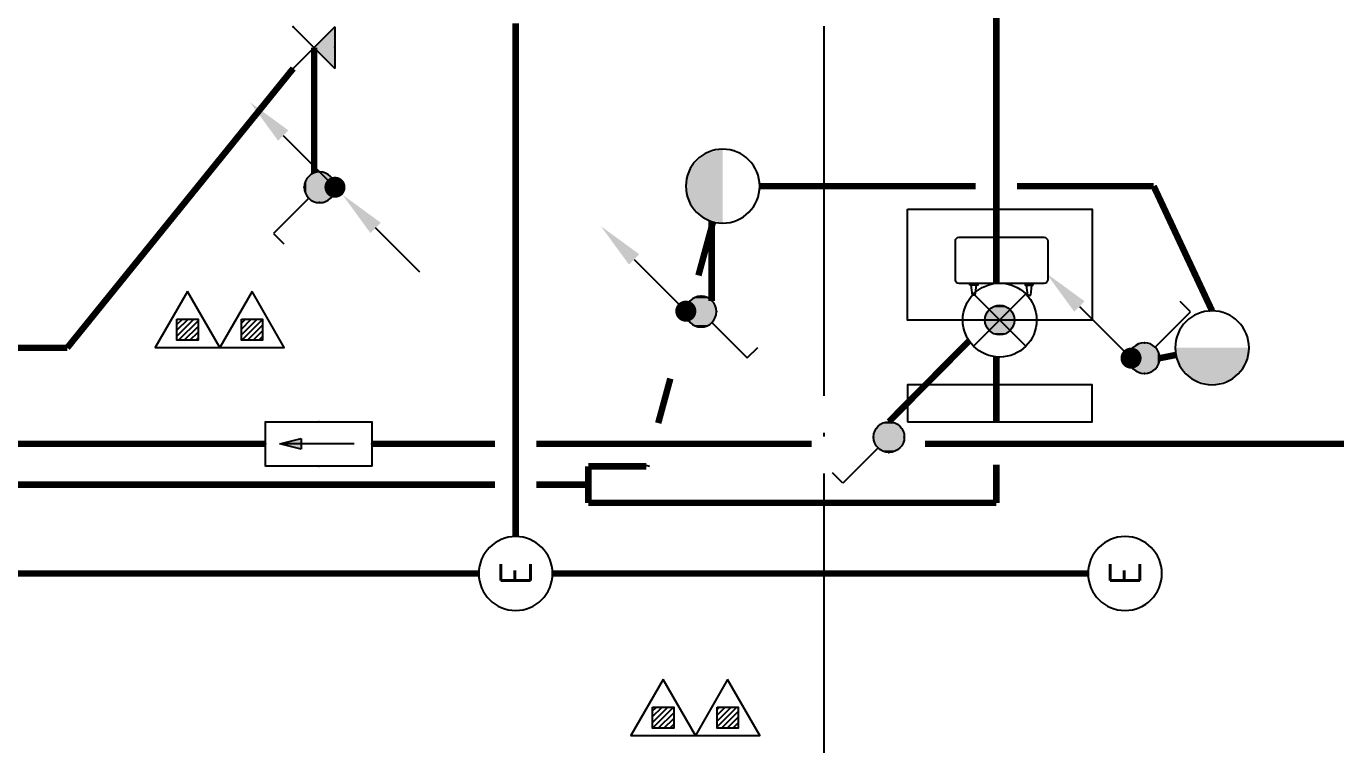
# Model space of a CAD drawing. Extents: x -2209072 to 495824, y -92434 to 572724.
# Drawn here: x 88678 to 95770, y 46851 to 50741 of the extents above; entities that cross this region are included whole.
import ezdxf
from ezdxf.enums import TextEntityAlignment as Align

# ---------------------------------------------------------------- set-up
doc = ezdxf.new("R2010")
doc.units = 0
doc.header["$LTSCALE"] = 1000
doc.header["$MEASUREMENT"] = 0
for name, pattern in [('DASH', [0.35, 0.25, -0.1]), ('X-104 6#7#平面$0$104-1112 结构$0$$AUDIT_BAD_LTYPE1', [0]), ('X-104 6#7#平面$0$DOTE', [2.4200000000000004, 2, -0.2, 0.02, -0.2])]:
    doc.linetypes.add(name, pattern=pattern)
doc.layers.get('0').update_dxf_attribs({"linetype": 'CONTINUOUS'})
for name, color, linetype in [('EQUIP-照明', 3, 'CONTINUOUS'), ('LWIRE', 4, 'CONTINUOUS'), ('TEL_TEXT', 3, 'CONTINUOUS'), ('WIRE-应急', 2, 'DASH'), ('WIRE-照明', 1, 'CONTINUOUS'), ('X-104 6#7#平面$0$01-标注_轴线坐标', 132, 'CONTINUOUS'), ('X-104 6#7#平面$0$A-I_卫-洁具', 241, 'CONTINUOUS'), ('X-104 6#7#平面$0$A_AXIS-轴线', 36, 'X-104 6#7#平面$0$DOTE'), ('X-104 6#7#平面$0$DOOR_FIRE', 220, 'CONTINUOUS'), ('X-104 6#7#平面$0$EQUIP_消防-01', 7, 'CONTINUOUS')]:
    doc.layers.add(name, color=color, linetype=linetype)
doc.styles.add('_TEL_DIM', font='SIMPLEX', dxfattribs={"width": 0.8, "height": 3.5, "bigfont": 'HZTXT'})
doc.styles.get("Standard").update_dxf_attribs({"font": 'gbenor.shx', "bigfont": 'gbcbig.shx'})

# ---------------------------------------------------------------- blocks, each defined once
blk = doc.blocks.new('$equip$00001838')
blk.add_circle((0, 0), 0.5)
at = {"color": 7, "style": '_TEL_DIM'}
blk.add_attdef('$TEXT$', text='', height=0.4, dxfattribs=at).set_placement((0, 0), align=Align.MIDDLE_CENTER)
at = {"color": 7, "style": '_TEL_DIM', "flags": 1}
blk.add_attdef('A', text='', height=2e-05, dxfattribs=at).set_placement((0, 0), align=Align.MIDDLE_CENTER)
blk = doc.blocks.new('$equip$00001154')
for p, q in [((0, 0.2828427124768496), (0, -0.2828427124768496)), ((0, 0.2828427124768496), (0.5656854249500611, -0.2828427124768496)), ((0.5656854249500611, 0.2828427124768496), (0, -0.2828427124768496))]:
    blk.add_line(p, q)
for p in [(0.5656854249500611, 0.2828427124768496), (0, 0.004449836778803729), (0.2828427124732116, 0), (0.5656854249500611, -0.2828427124768496)]:
    blk.add_point(p)
blk.add_solid([(0, -0.2828427124768496), (0.2828427124732116, 0), (0, 0.2828427124768496)])
at = {"layer": 'TEL_TEXT', "style": '_TEL_DIM', "flags": 1}
blk.add_attdef('A', text='', height=2e-05, dxfattribs=at).set_placement((0, 0), align=Align.MIDDLE_CENTER)
blk = doc.blocks.new('$equip$00001962')
for p, q in [((0.1473139127519971, 0.3556472460822988), (0.625000000003638, 0.8333333333339397)), ((0.625000000003638, 0.8333333333339397), (0.7664213562420628, 0.6919119770955149))]:
    blk.add_line(p, q)
blk.add_circle((3.637978807091713e-12, 0.2083333333339397), 0.2083333333334168)
for p in [(1.091393642127514e-11, 0.4166666666660603), (-0.2083333333284827, 0.2083333333375776), (0.2083333333393966, 0.2083333333375776), (1.091393642127514e-11, 0)]:
    blk.add_point(p)
for points in [[(-0.1041666666642413, 0.3887552924552438), (0.1041666666715173, 0.3887552924552438), (-0.1804219591176661, 0.312500000001819), (0.1804219591249421, 0.312500000001819)], [(3.637978807091713e-12, 0.4166666666660603), (3.637978807091713e-12, 0.4166666666660603), (-0.1041666666642413, 0.3887552924552438), (0.1041666666715173, 0.3887552924552438)], [(-0.1804219591176661, 0.312500000001819), (0.1804219591249421, 0.312500000001819), (-0.2083333333284827, 0.2083333333339397), (0.2083333333357587, 0.2083333333339397)], [(-0.1804219591176661, 0.1041666666660603), (0.1804219591249421, 0.1041666666660603), (-0.2083333333284827, 0.2083333333339397), (0.2083333333357587, 0.2083333333339397)], [(-0.1041666666642413, 0.02791137421263556), (0.1041666666715173, 0.02791137421263556), (-0.1804219591176661, 0.1041666666660603), (0.1804219591249421, 0.1041666666660603)], [(3.637978807091713e-12, 1.818989403545856e-12), (3.637978807091713e-12, 1.818989403545856e-12), (-0.1041666666642413, 0.02791137421263556), (0.1041666666715173, 0.02791137421263556)]]:
    blk.add_solid(points)
at = {"layer": 'TEL_TEXT', "style": '_TEL_DIM', "flags": 1}
blk.add_attdef('A', text='', height=2e-05, dxfattribs=at).set_placement((0, 0), align=Align.MIDDLE_CENTER)
blk = doc.blocks.new('$equip$00001151')
blk.add_circle((0, 0.5), 0.5)
for points in [[(0.4330127085668209, 0.2500000115614966), (-0.4330126952190767, 0.2499999884385034), (0.5, 0.5000000133477442), (-0.5, 0.4999999866522558)], [(0.2500000115578587, 0.0669873047809233), (-0.2499999884421413, 0.06698729143317905), (0.4330127085668209, 0.2500000115614966), (-0.4330126952190767, 0.2499999884385034)], [(1.334774424321949e-08, 0), (1.334774424321949e-08, 0), (0.2500000115578587, 0.0669873047809233), (-0.2499999884421413, 0.06698729143317905)]]:
    blk.add_solid(points)
at = {"flags": 9}
blk.add_attdef('A', (0, 0), '', height=2e-05, dxfattribs=at)
blk = doc.blocks.new('$TelecSys$00000079')
for p, q in [((0.7000000000007276, 0.7000000000007276), (0, 0)), ((0.1041666666678793, 0.1041666666660603), (0.1041666666678793, 0.1041666666660603)), ((-0.1041666666678793, -0.1041666666660603), (-0.1041666666678793, -0.1041666666660603))]:
    blk.add_line(p, q)
at = {"const_width": 0.1425}
blk.add_lwpolyline([(-0.07125000000087311, 0, 1), (0.07125000000087311, 0, 1)], format="xyb", close=True, dxfattribs=at)
blk.add_solid([(0.6300000000010186, 0.7700000000004366), (0.7700000000004366, 0.6299999999991996), (1.150000000001455, 1.149999999999636)])
at = {"width": 0.8, "flags": 9}
blk.add_attdef('A', (0, 0), '', height=2e-05, dxfattribs=at)
blk = doc.blocks.new('$TelecSys$00000081')
for p, q in [((0.1041666666678793, 0.1041666666660603), (0.1041666666678793, 0.1041666666660603)), ((-0.1041666666678793, -0.1041666666660603), (-0.1041666666678793, -0.1041666666660603)), ((-1.150000000001455, -1.149999999999636), (-0.5499999999992724, -0.5499999999992724))]:
    blk.add_line(p, q)
at = {"const_width": 0.1425}
blk.add_lwpolyline([(0.07125000000087311, 0, 1), (-0.07125000000087311, 0, 1)], format="xyb", close=True, dxfattribs=at)
blk.add_solid([(-0.6199999999989814, -0.4799999999995634), (-0.4799999999995634, -0.6200000000008004), (-0.09999999999854481, -0.1000000000003638)])
at = {"width": 0.8, "flags": 9}
blk.add_attdef('A', (0, 0), '', height=2e-05, rotation=180, dxfattribs=at)
blk = doc.blocks.new('$equip$00002540')
blk.add_hatch(color=256).paths.add_polyline_path([(0.2400000000016007, 0.3720000000030268), (0.2400000000016007, 0.2280000000064319), (0.5280000000020664, 0.3000000000029104)])
for p, q in [((-0.7199999999975262, 0.6000000000058208), (-0.7199999999975262, 0)), ((0.7199999999975262, 0.6000000000058208), (-0.7199999999975262, 0.6000000000058208)), ((0.7199999999975262, 0), (0.7199999999975262, 0.6000000000058208)), ((0.2400000000016007, 0.3720000000030268), (0.2400000000016007, 0.2280000000064319)), ((0.5280000000020664, 0.3000000000029104), (0.2400000000016007, 0.3720000000030268)), ((0.2400000000016007, 0.2280000000064319), (0.5280000000020664, 0.3000000000029104)), ((-0.7199999999975262, 0), (0.7199999999975262, 0))]:
    blk.add_line(p, q)
at = {"color": 7}
blk.add_line((-0.4800000000032014, 0.3000000000029104), (0.4800000000032014, 0.3000000000029104), dxfattribs=at)
at = {"const_width": 0.02}
blk.add_lwpolyline([(-0.7199999999975262, 0.6000000000058208), (-0.7199999999975262, 0), (0.7199999999975262, 0), (0.7199999999975262, 0.6000000000058208), (-0.7199999999975262, 0.6000000000058208), (-0.7199999999975262, 0)], dxfattribs=at)
for p in [(0, 0.6000000000058208), (-0.7199999999975262, 0.3000000000029104), (0.7199999999975262, 0.3000000000029104), (0, 0)]:
    blk.add_point(p)
at = {"color": 7, "style": '_TEL_DIM', "flags": 1}
blk.add_attdef('A', text='', height=2e-05, dxfattribs=at).set_placement((0, 0), align=Align.MIDDLE_CENTER)
blk = doc.blocks.new('$equip$00001149')
for p, q in [((-0.353553390592424, 0.353553390592424), (0.353553390592424, -0.353553390592424)), ((0.353553390592424, 0.353553390592424), (-0.353553390592424, -0.353553390592424))]:
    blk.add_line(p, q)
for radius in [0.5, 0.2]:
    blk.add_circle((0, 0), radius)
for points in [[(0, 0.2000000000007276), (0, 0.2000000000007276), (-0.09999999999854481, 0.1732050807586347), (0.09999999999854481, 0.1732050807586347)], [(-0.1732050807586347, 0.09999999999854481), (0.1732050807586347, 0.09999999999854481), (-0.2000000000007276, 0), (0.2000000000007276, 0)], [(-0.1732050807586347, -0.09999999999854481), (0.1732050807586347, -0.09999999999854481), (-0.2000000000007276, 0), (0.2000000000007276, 0)], [(-0.09999999999854481, 0.1732050807586347), (0.09999999999854481, 0.1732050807586347), (-0.1732050807586347, 0.09999999999854481), (0.1732050807586347, 0.09999999999854481)], [(-0.09999999999854481, -0.1732050807586347), (0.09999999999854481, -0.1732050807586347), (-0.1732050807586347, -0.09999999999854481), (0.1732050807586347, -0.09999999999854481)], [(0, -0.2000000000007276), (0, -0.2000000000007276), (-0.09999999999854481, -0.1732050807586347), (0.09999999999854481, -0.1732050807586347)]]:
    blk.add_solid(points)
at = {"flags": 9}
blk.add_attdef('A', (0, 0), '', height=2e-05, dxfattribs=at)
blk = doc.blocks.new('X-104 6#7#平面$0$A$C1863634F')
at = {"layer": 'X-104 6#7#平面$0$A_AXIS-轴线'}
blk.add_lwpolyline([(93000.00000000012, -4499.999999999971), (93000, 60899.99999999991)], dxfattribs=at)
blk = doc.blocks.new('X-104 6#7#平面$0$dsgfgfhh')
at = {"layer": 'X-104 6#7#平面$0$A-I_卫-洁具', "ltscale": 0.1}
for p, q in [((-2448.20686675451, 685.0607550606146), (-2454.596800514555, 738.826921490232)), ((-2425.816932994465, 738.826921490232), (-2454.596800514555, 738.826921490232)), ((-2432.20686675451, 685.0607550606146), (-2425.816932994465, 738.826921490232)), ((-2148.206866754626, 685.0607550606146), (-2154.596800514671, 738.826921490232)), ((-2154.596800514671, 738.826921490232), (-2125.816932994465, 738.826921490232)), ((-2132.20686675451, 685.0607550606146), (-2125.816932994465, 738.826921490232)), ((-2432.206866754626, 685.0607550606146), (-2448.20686675451, 685.0607550606146)), ((-2148.20686675451, 685.0607550606146), (-2132.20686675451, 685.0607550606146))]:
    blk.add_line(p, q, dxfattribs=at)
for points in [[(-2800.000156680064, 1150.000196046043), (-1800.000172046653, 1150.000196046043), (-1800.000172046653, 549.9998735457411), (-2800.000156680064, 549.9998735457411)], [(-2461.55698679277, 738.826921490232), (-2461.55698679277, 747.9861763684676), (-2418.856746716367, 747.9861763684676), (-2418.856746716367, 738.826921490232)], [(-2118.856746716367, 738.826921490232), (-2118.856746716367, 747.9861763684676), (-2161.55698679277, 747.9861763684676), (-2161.55698679277, 738.826921490232)]]:
    blk.add_lwpolyline(points, close=True, dxfattribs=at)
blk.add_lwpolyline([(-2040.20686675451, 977.9861763684676), (-2040.20686675451, 767.9861763684676, -0.414213562373095), (-2060.20686675451, 747.9861763684676), (-2520.20686675451, 747.9861763684676, -0.4142135623731127), (-2540.20686675451, 767.9861763684676), (-2540.20686675451, 977.9861763684676, -0.4142135623730765), (-2520.20686675451, 997.9861763684676), (-2060.20686675451, 997.9861763684676, -0.414213562373095)], format="xyb", close=True, dxfattribs=at)
at = {"layer": 'X-104 6#7#平面$0$DOOR_FIRE'}
blk.add_lwpolyline([(-2800.000188842881, -0.0002225215794169344), (-1800.00018884259, -0.0002258776730741374), (-1800.00018884259, 199.9996849553427), (-2800.000188842881, 199.9996883114363)], close=True, dxfattribs=at)
blk = doc.blocks.new('X-104 6#7#平面$0$$TWTSYS$00000546')
h = blk.add_hatch()
h.set_pattern_fill('ANSI31', color=256, scale=200, style=0)
h.set_pattern_definition([(45, (-38543.80223862439, -6670.830405693208), (-17.67766952966369, 17.67766952966369), [])])
h.paths.add_polyline_path([(-64.92232553117356, 173.7449990885525), (64.922325531159, 173.7449990885525), (64.922325531159, 43.90034802621994), (-64.92232553117356, 43.90034802621994)])
for points in [[(0, 343.6163707387423), (-198.3870041439732, 0), (198.3870041439732, 0)], [(-64.92232553117356, 173.7449990885525), (64.922325531159, 173.7449990885525), (64.922325531159, 43.90034802621994), (-64.92232553117356, 43.90034802621994)]]:
    blk.add_lwpolyline(points, close=True)
blk = doc.blocks.new('X-104 6#7#平面$0$灭火器2')
at = {"layer": 'X-104 6#7#平面$0$EQUIP_消防-01', "xscale": 0.88, "yscale": 0.88, "zscale": 0.88, "rotation": 90}
for p in [(-4049632.307172487, -27063.59765158896), (-4049632.307172487, -27412.75877888245)]:
    blk.add_blockref('X-104 6#7#平面$0$$TWTSYS$00000546', p, dxfattribs=at)
blk = doc.blocks.new('X-104 6#7#平面$0$A$C61334207')
at = {"layer": 'X-104 6#7#平面$0$EQUIP_消防-01', "rotation": 270}
for p in [(116964.1889028866, -4000630.450804016), (119540.0344442095, -4002730.450943523)]:
    blk.add_blockref('X-104 6#7#平面$0$灭火器2', p, dxfattribs=at)
blk = doc.blocks.new('X-104 6#7#平面')
at = {"linetype": 'X-104 6#7#平面$0$104-1112 结构$0$$AUDIT_BAD_LTYPE1'}
blk.add_blockref('X-104 6#7#平面$0$A$C61334207', (0.116014253123808, 0.1160142530073927), dxfattribs=at)
blk.add_blockref('X-104 6#7#平面$0$dsgfgfhh', (96249.896917084, 48600.11600206629))
at = {"layer": 'X-104 6#7#平面$0$01-标注_轴线坐标'}
blk.add_blockref('X-104 6#7#平面$0$A$C1863634F', (-0.1031238836003467, 0.1160142521999909), dxfattribs=at)

msp = doc.modelspace()

# ---------------------------------------------------------------- linework, layer by layer
at = {"layer": 'WIRE-应急', "linetype": 'DASH', "const_width": 35}
for points in [[(91328.51546891077, 47978.18250189608), (91328.51546891077, 50755.63032497089)], [(86441.01546891115, 49000.0000003605), (88900.0001129978, 49000.00000036052)], [(89973.99993300388, 48480.00025178686), (82680.00000834023, 48480.00025178686)], [(90549.9999330019, 48480.00025178686), (91216.01546891066, 48480.00025178679)], [(91441.01546891066, 48480.00025178679), (92930.93129849373, 48480.00025178679)], [(93545.83317832282, 48480.00025178679), (96381.84208197233, 48480.00025178684)], [(91128.51546891077, 47778.18250189608), (86528.51546891077, 47778.18250189608)], [(94428.51546891077, 47778.18250189608), (91528.51546891077, 47778.18250189608)]]:
    msp.add_lwpolyline(points, dxfattribs=at)
at = {"layer": 'WIRE-应急', "linetype": 'DASH', "const_width": 35, "elevation": 100}
for points in [[(90236.8628168577, 50625.00049323636), (90236.8628168577, 49946.83638002147)], [(90123.72573186732, 50511.86340824598), (88900.00013493109, 49000.0000274582)]]:
    msp.add_lwpolyline(points, dxfattribs=at)
at = {"layer": 'WIRE-照明', "linetype": 'Continuous', "const_width": 35}
for points in [[(93931.74536248483, 49349.29049003994), (93931.74536248483, 51297.6478627841)], [(92649.99986898463, 49875.00034054107), (93819.24536248518, 49875.000340541)], [(94044.24536248518, 49875.000340541), (94783.75639286824, 49875.00034054107)], [(94783.75639286824, 49875.00034054107), (95099.99979453749, 49200.00014495039)], [(92318.29824322391, 49391.7497330286), (92397.41132236997, 49682.03805208822)], [(92389.62048986595, 49252.83412085343), (92389.62048986595, 49684.33222423097)], [(93349.99984098667, 48599.99978592107), (93784.32361551153, 49037.93059923972)], [(93931.74536248475, 48950.94126118413), (93931.74536248468, 48592.50025178695)], [(94903.79426338681, 48961.22657733181), (94816.66652234306, 48944.00864601763)], [(92100.47656968323, 48592.50025178671), (92166.13411326756, 48833.41639569645)], [(91722.24902302586, 48358.0063737228), (91722.24902302586, 48160.74419498839)], [(91722.24902302586, 48358.0063737228), (92036.56930398755, 48358.0063737228)], [(92036.56930398755, 48358.0063737228), (92039.15669685643, 48367.50025178671)], [(93931.74536248468, 48367.50025178695), (93931.74536248496, 48160.74419498839)], [(86441.01546891115, 48259.37528435559), (91216.01546891066, 48259.3752843556)], [(91441.01546891066, 48259.3752843556), (91722.24902302586, 48259.3752843556)], [(91722.24902302586, 48160.74419498839), (93931.74536248496, 48160.74419498839)]]:
    msp.add_lwpolyline(points, dxfattribs=at)

# ---------------------------------------------------------------- block references
msp.add_blockref('X-104 6#7#平面', (0, 0))
at = {"layer": 'EQUIP-照明', "yscale": 400, "zscale": 400}
for name, p, xscale in [('$equip$00001154', (90349.99990184735, 50625.00049323672, 100), -400), ('$equip$00001149', (93949.89675272064, 49150.11587561203), 400), ('$equip$00001151', (95099.99979453749, 48800.00014495039), -400), ('$equip$00002540', (90261.9999330029, 48360.0002517857), -400)]:
    msp.add_blockref(name, p, dxfattribs=dict(at, xscale=xscale))
for name, p, xscale, rotation in [('$equip$00001151', (92249.99986898463, 49875.00034054107), -400, 270), ('$equip$00001962', (90349.99989104096, 49869.01490820561), -400, 90), ('$equip$00001962', (92332.70276470666, 49279.24972902916), -400, 180), ('$equip$00001962', (94649.99985567664, 48944.00864601327), -400, 270), ('$equip$00001962', (93349.99984099103, 48599.99978592107), 400, 180)]:
    msp.add_blockref(name, p, dxfattribs=dict(at, xscale=xscale, rotation=rotation))
at = {"layer": 'EQUIP-照明'}
ref = msp.add_blockref('$equip$00001838', (91328.51546891077, 47778.18250189608), dxfattribs=dict(at, xscale=-400, yscale=400, zscale=400, rotation=270))
ref.add_attrib('$TEXT$', 'E', dxfattribs={"layer": '0', "color": 7, "height": 160, "rotation": 90, "style": '_TEL_DIM'}).set_placement((91328.51546891077, 47778.18250189608), align=Align.MIDDLE_CENTER)
ref = msp.add_blockref('$equip$00001838', (94628.51546891077, 47778.18250189608), dxfattribs=dict(at, xscale=-400, yscale=400, zscale=400, rotation=270))
ref.add_attrib('$TEXT$', 'E', dxfattribs={"layer": '0', "color": 7, "height": 160, "rotation": 90, "style": '_TEL_DIM'}).set_placement((94628.51546891077, 47778.18250189608), align=Align.MIDDLE_CENTER)
at = {"layer": 'LWIRE', "xscale": -400, "yscale": 400, "zscale": 400}
for name, p in [('$TelecSys$00000079', (90349.99989104096, 49869.01490820687)), ('$TelecSys$00000081', (90349.99989104096, 49869.01490820687)), ('$TelecSys$00000079', (92249.99985931114, 49198.26918478288)), ('$TelecSys$00000079', (94661.16440536169, 48944.00864601472))]:
    msp.add_blockref(name, p, dxfattribs=at)

doc.saveas('drawing.dxf')
